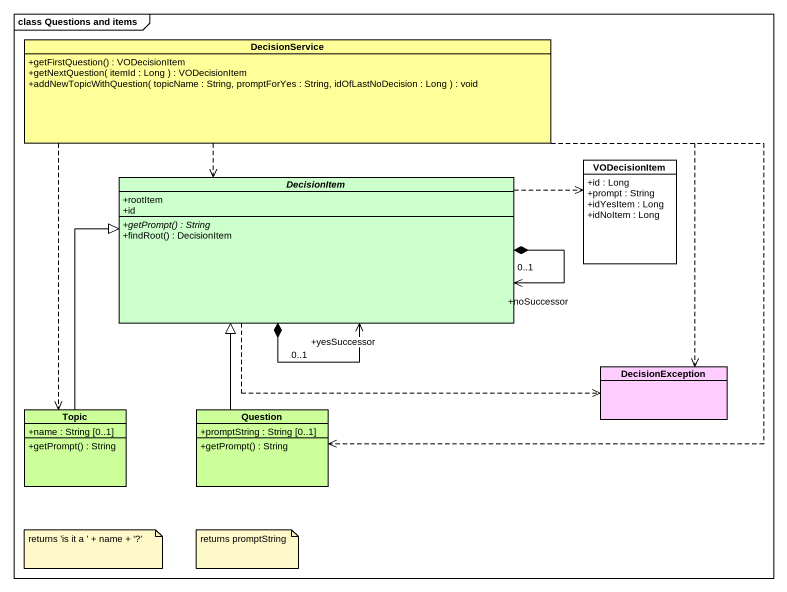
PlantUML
@startuml
mainframe class Questions and items
hide circle
hide empty members
skinparam classAttributeIconSize 0
class DecisionService #FFFF99 {
  +getFirstQuestion() : VODecisionItem
  +getNextQuestion( itemId : Long ) : VODecisionItem
  +addNewTopicWithQuestion( topicName : String, promptForYes : String, idOfLastNoDecision : Long ) : void
}
abstract class DecisionItem #CCFFCC {
  +rootItem
  +id
  {abstract} +getPrompt() : String
  +findRoot() : DecisionItem
}
class VODecisionItem #FFFFFF {
  +id : Long
  +prompt : String
  +idYesItem : Long
  +idNoItem : Long
}
class DecisionException #FFCCFF
class Topic #CCFF99 {
  +name : String [0..1]
  +getPrompt() : String
}
class Question #CCFF99 {
  +promptString : String [0..1]
  +getPrompt() : String
}
DecisionService ..> DecisionItem
DecisionService ..> DecisionException
DecisionService ..> Topic
DecisionService ..> Question
DecisionItem "+noSuccessor\n0..1" <--* DecisionItem
DecisionItem "+yesSuccessor\n0..1" <--* DecisionItem
DecisionItem .right.> VODecisionItem
DecisionItem .right.> DecisionException
Topic -up-|> DecisionItem
Question -up-|> DecisionItem
note as N1
  returns 'is it a ' + name + '?'
end note
note as N2
  returns promptString
end note
@enduml
